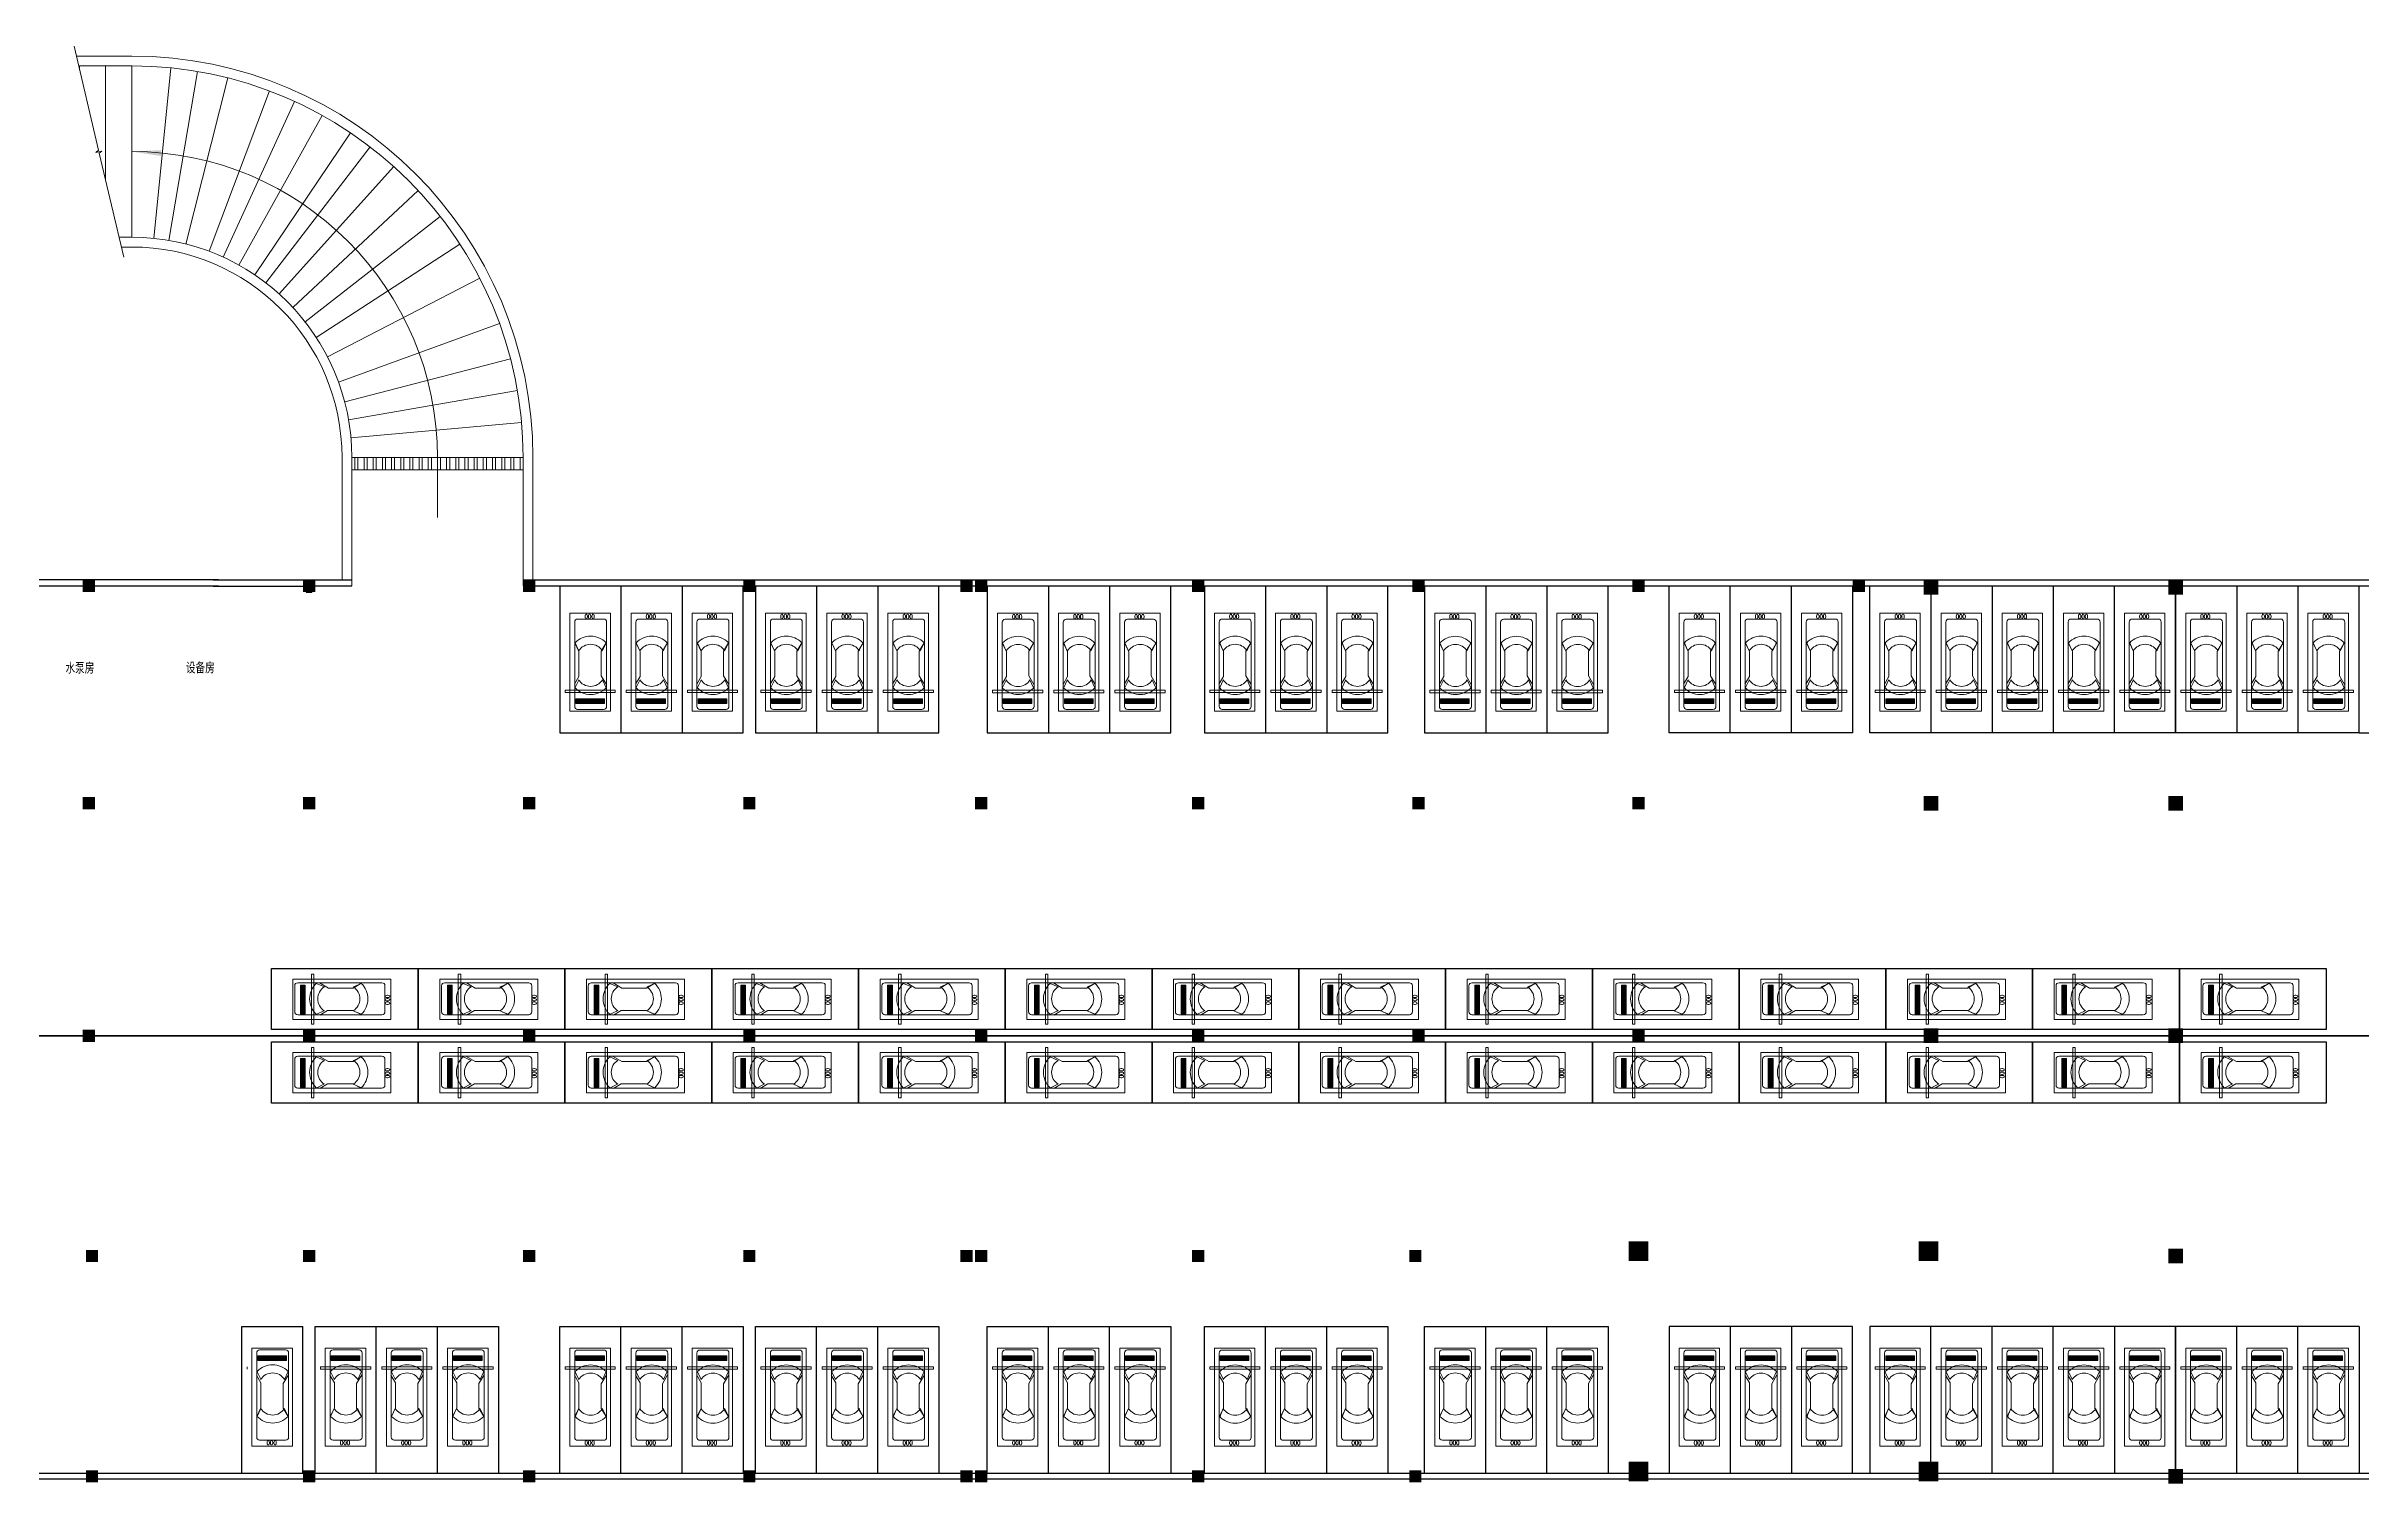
# Model space of a CAD drawing. Extents: x 5719244 to 11985375, y 1211094 to 3157953.
# Drawn here: x 5767760 to 5862411, y 1554281 to 1613006 of the extents above; entities that cross this region are included whole.
import ezdxf

# ---------------------------------------------------------------- set-up
doc = ezdxf.new("R2010")
doc.units = 0
doc.header["$LTSCALE"] = 500
doc.header["$MEASUREMENT"] = 0
doc.layers.get('0').update_dxf_attribs({"linetype": 'CONTINUOUS', "lineweight": 0})
for name, color, linetype, lineweight in [('A-car2', 35, 'CONTINUOUS', 9), ('COLUMN', 7, 'CONTINUOUS', 0), ('DIM', 3, 'CONTINUOUS', 0), ('PUB_DIM', 3, 'CONTINUOUS', 0), ('STAIR', 2, 'CONTINUOUS', 0), ('WALL', 255, 'CONTINUOUS', 30), ('WINDOW', 4, 'CONTINUOUS', 0), ('墙-砼墙填充', 252, 'CONTINUOUS', 9), ('防烟分区', 1, 'CONTINUOUS', 100)]:
    doc.layers.add(name, color=color, linetype=linetype, lineweight=lineweight)
doc.layers.add('标注1', color=7, linetype='CONTINUOUS')
doc.layers.add('车位', color=255, linetype='CONTINUOUS')
doc.styles.add('gpsxw', font='txt.shx', dxfattribs={"width": 0.7, "bigfont": 'hztxt.shx'})
doc.styles.get("Standard").update_dxf_attribs({"font": 'ROMAND', "width": 0.8})

# ---------------------------------------------------------------- blocks, each defined once
blk = doc.blocks.new('_FZH')
blk.add_solid([(-0.5, -0.5), (0.5, -0.5), (-0.5, 0.5), (0.5, 0.5)])
blk = doc.blocks.new('_ARROW')
blk.add_solid([(0, 0), (-1, 0.1), (-1, -0.1)])
blk = doc.blocks.new('车位(有车挡车器）')
h = blk.add_hatch(color=2)
h.paths.add_polyline_path([(0.38, 6.16), (0.38, 5.84), (0.82, 5.84), (0.82, 6.16)])
h.paths.add_polyline_path([(1.81, 5.84), (1.81, 6.16), (1.31, 6.16), (1.31, 5.84)])
h = blk.add_hatch(color=256)
h.paths.add_polyline_path([(0.82, 6.16), (0.82, 5.84), (1.31, 5.84), (1.31, 6.16)])
h.paths.add_polyline_path([(1.81, 5.84), (2.31, 5.84), (2.31, 6.16), (1.81, 6.16)])
at = {"color": 140}
for p, q in [((0.27, 5.1), (0.51, 4.56)), ((2.35, 5.07), (2.11, 4.59)), ((0.27, 2.1), (0.51, 2.58)), ((2.35, 2.07), (2.11, 2.62))]:
    blk.add_line(p, q, dxfattribs=at)
for p, q in [((0.38, 5.84), (0.38, 6.16)), ((0.38, 6.16), (2.31, 6.16)), ((2.31, 5.84), (0.38, 5.84)), ((0.82, 6.16), (0.82, 5.84)), ((1.31, 6.16), (1.31, 5.84)), ((1.81, 6.16), (1.81, 5.84)), ((2.31, 6.16), (2.31, 5.84))]:
    blk.add_line(p, q)
at = {"color": 252}
blk.add_lwpolyline([(-0.02, 6.67), (2.7, 6.67), (2.7, 0.08), (-0.02, 0.08)], close=True, dxfattribs=at)
at = {"color": 140}
blk.add_lwpolyline([(0.23, 6.35, -0.414214), (0.43, 6.55), (2.18, 6.55, -0.414214), (2.38, 6.35), (2.38, 0.68, -0.414214), (2.18, 0.48), (0.43, 0.48, -0.414214), (0.23, 0.68)], format="xyb", close=True, dxfattribs=at)
for points in [[(0.24, 4.88), (0.59, 4.29), (0.59, 2.63), (0.26, 2.08)], [(2.4, 4.86), (2.09, 4.34), (2.09, 2.65), (2.37, 2.08)]]:
    blk.add_lwpolyline(points, dxfattribs=at)
for centre, radius, start, end in [((1.31, 4.11), 1.44, 43.7905, 136.2095), ((1.31, 4.06), 0.947, 32.1346, 147.8654), ((1.31, 3.07), 1.44, 223.7905, 316.2095), ((1.31, 3.12), 0.947, 212.1346, 327.8654)]:
    blk.add_arc(centre, radius, start, end, dxfattribs=at)
at = {"insert": (1.03, 0.46), "char_height": 0.3, "attachment_point": 1}
blk.add_mtext('000', dxfattribs=at)

msp = doc.modelspace()

# ---------------------------------------------------------------- hatches: boundary and pattern name
at = {"layer": 'WINDOW'}
h = msp.add_hatch(dxfattribs=at)
h.set_pattern_fill('ANSI32', color=256, scale=1000, angle=45, style=0)
h.set_pattern_definition([(90, (4646000.17, 1819299.55), (-375, 6e-14), []), (90, (4646125.17, 1819424.55), (-375, 6e-14), [])])
h.paths.add_polyline_path([(5787251.4, 1595705.7), (5787251.4, 1596205.7), (5780251.4, 1596205.7), (5780251.4, 1595705.7)])

# ---------------------------------------------------------------- linework, layer by layer
at = {"ltscale": 3}
for p, q in [((5771238.5, 1612605.7), (5768988, 1612605.7)), ((5771251.4, 1612205.7), (5769082.2, 1612205.7)), ((5771251.4, 1605205.7), (5770732.2, 1605205.7)), ((5771251.4, 1604805.7), (5770826.5, 1604805.7)), ((5779851.4, 1596205.7), (5779851.4, 1591205.7)), ((5780251.4, 1596205.7), (5780251.4, 1590960.7)), ((5783750.3, 1596374.2), (5783750.3, 1593751.4)), ((5787251.4, 1596205.7), (5787251.4, 1590960.7)), ((5787651.4, 1596205.7), (5787651.4, 1591205.7))]:
    msp.add_line(p, q, dxfattribs=at)
for radius in [16400, 16000, 12500, 9000, 8600]:
    msp.add_arc((5771251.4, 1596205.7), radius, 0, 90, dxfattribs=at)
at = {"layer": 'A-car2'}
for p, q in [((5788970.7, 1586602.5), (5788970.7, 1586702.5)), ((5788970.7, 1586702.5), (5791021.2, 1586702.5)), ((5791021.2, 1586602.5), (5788970.7, 1586602.5)), ((5791021.2, 1586702.5), (5791021.2, 1586602.5)), ((5791470.7, 1586602.5), (5791470.7, 1586702.5)), ((5791470.7, 1586702.5), (5793521.2, 1586702.5)), ((5793521.2, 1586602.5), (5791470.7, 1586602.5)), ((5793521.2, 1586702.5), (5793521.2, 1586602.5)), ((5793970.7, 1586602.5), (5793970.7, 1586702.5)), ((5793970.7, 1586702.5), (5796021.2, 1586702.5)), ((5796021.2, 1586602.5), (5793970.7, 1586602.5)), ((5796021.2, 1586702.5), (5796021.2, 1586602.5)), ((5796970.7, 1586602.5), (5796970.7, 1586702.5)), ((5796970.7, 1586702.5), (5799021.2, 1586702.5)), ((5799021.2, 1586602.5), (5796970.7, 1586602.5)), ((5799021.2, 1586702.5), (5799021.2, 1586602.5)), ((5799470.7, 1586602.5), (5799470.7, 1586702.5)), ((5799470.7, 1586702.5), (5801521.2, 1586702.5)), ((5801521.2, 1586602.5), (5799470.7, 1586602.5)), ((5801521.2, 1586702.5), (5801521.2, 1586602.5)), ((5801970.7, 1586602.5), (5801970.7, 1586702.5)), ((5801970.7, 1586702.5), (5804021.2, 1586702.5)), ((5804021.2, 1586602.5), (5801970.7, 1586602.5)), ((5804021.2, 1586702.5), (5804021.2, 1586602.5)), ((5806445.7, 1586597.5), (5806445.7, 1586697.5)), ((5806445.7, 1586697.5), (5808496.2, 1586697.5)), ((5808496.2, 1586597.5), (5806445.7, 1586597.5)), ((5808496.2, 1586697.5), (5808496.2, 1586597.5)), ((5808945.7, 1586597.5), (5808945.7, 1586697.5)), ((5808945.7, 1586697.5), (5810996.2, 1586697.5)), ((5810996.2, 1586597.5), (5808945.7, 1586597.5)), ((5810996.2, 1586697.5), (5810996.2, 1586597.5)), ((5811445.7, 1586597.5), (5811445.7, 1586697.5)), ((5811445.7, 1586697.5), (5813496.2, 1586697.5)), ((5813496.2, 1586597.5), (5811445.7, 1586597.5)), ((5813496.2, 1586697.5), (5813496.2, 1586597.5)), ((5815320.7, 1586602.5), (5815320.7, 1586702.5)), ((5815320.7, 1586702.5), (5817371.2, 1586702.5)), ((5817371.2, 1586602.5), (5815320.7, 1586602.5)), ((5817371.2, 1586702.5), (5817371.2, 1586602.5)), ((5817820.7, 1586602.5), (5817820.7, 1586702.5)), ((5817820.7, 1586702.5), (5819871.2, 1586702.5)), ((5819871.2, 1586602.5), (5817820.7, 1586602.5)), ((5819871.2, 1586702.5), (5819871.2, 1586602.5)), ((5820320.7, 1586602.5), (5820320.7, 1586702.5)), ((5820320.7, 1586702.5), (5822371.2, 1586702.5)), ((5822371.2, 1586602.5), (5820320.7, 1586602.5)), ((5822371.2, 1586702.5), (5822371.2, 1586602.5)), ((5824320.7, 1586597.5), (5824320.7, 1586697.5)), ((5824320.7, 1586697.5), (5826371.2, 1586697.5)), ((5826371.2, 1586597.5), (5824320.7, 1586597.5)), ((5826371.2, 1586697.5), (5826371.2, 1586597.5)), ((5826820.7, 1586597.5), (5826820.7, 1586697.5)), ((5826820.7, 1586697.5), (5828871.2, 1586697.5)), ((5828871.2, 1586597.5), (5826820.7, 1586597.5)), ((5828871.2, 1586697.5), (5828871.2, 1586597.5)), ((5829320.7, 1586597.5), (5829320.7, 1586697.5)), ((5829320.7, 1586697.5), (5831371.2, 1586697.5)), ((5831371.2, 1586597.5), (5829320.7, 1586597.5)), ((5831371.2, 1586697.5), (5831371.2, 1586597.5)), ((5834316.5, 1586602.5), (5834316.5, 1586702.5)), ((5834316.5, 1586702.5), (5836367, 1586702.5)), ((5836367, 1586602.5), (5834316.5, 1586602.5)), ((5836367, 1586702.5), (5836367, 1586602.5)), ((5836816.5, 1586602.5), (5836816.5, 1586702.5)), ((5836816.5, 1586702.5), (5838867, 1586702.5)), ((5838867, 1586602.5), (5836816.5, 1586602.5)), ((5838867, 1586702.5), (5838867, 1586602.5)), ((5839316.5, 1586602.5), (5839316.5, 1586702.5)), ((5839316.5, 1586702.5), (5841367, 1586702.5)), ((5841367, 1586602.5), (5839316.5, 1586602.5)), ((5841367, 1586702.5), (5841367, 1586602.5)), ((5842520.7, 1586602.5), (5842520.7, 1586702.5)), ((5842520.7, 1586702.5), (5844571.2, 1586702.5)), ((5844571.2, 1586602.5), (5842520.7, 1586602.5)), ((5844571.2, 1586702.5), (5844571.2, 1586602.5)), ((5845020.7, 1586602.5), (5845020.7, 1586702.5)), ((5845020.7, 1586702.5), (5847071.2, 1586702.5)), ((5847071.2, 1586602.5), (5845020.7, 1586602.5)), ((5847071.2, 1586702.5), (5847071.2, 1586602.5)), ((5847520.7, 1586602.5), (5847520.7, 1586702.5)), ((5847520.7, 1586702.5), (5849571.2, 1586702.5)), ((5849571.2, 1586602.5), (5847520.7, 1586602.5)), ((5849571.2, 1586702.5), (5849571.2, 1586602.5)), ((5850020.7, 1586602.5), (5850020.7, 1586702.5)), ((5850020.7, 1586702.5), (5852071.2, 1586702.5)), ((5852071.2, 1586602.5), (5850020.7, 1586602.5)), ((5852071.2, 1586702.5), (5852071.2, 1586602.5)), ((5852520.7, 1586602.5), (5852520.7, 1586702.5)), ((5852520.7, 1586702.5), (5854571.2, 1586702.5)), ((5854571.2, 1586602.5), (5852520.7, 1586602.5)), ((5854571.2, 1586702.5), (5854571.2, 1586602.5)), ((5855020.7, 1586602.5), (5855020.7, 1586702.5)), ((5855020.7, 1586702.5), (5857071.2, 1586702.5)), ((5857071.2, 1586602.5), (5855020.7, 1586602.5)), ((5857071.2, 1586702.5), (5857071.2, 1586602.5)), ((5857520.7, 1586602.5), (5857520.7, 1586702.5)), ((5857520.7, 1586702.5), (5859571.2, 1586702.5)), ((5859571.2, 1586602.5), (5857520.7, 1586602.5)), ((5859571.2, 1586702.5), (5859571.2, 1586602.5)), ((5860020.7, 1586602.5), (5860020.7, 1586702.5)), ((5860020.7, 1586702.5), (5862071.2, 1586702.5)), ((5862071.2, 1586602.5), (5860020.7, 1586602.5)), ((5862071.2, 1586702.5), (5862071.2, 1586602.5)), ((5778602.4, 1575100.5), (5778602.4, 1573050)), ((5778702.4, 1575100.5), (5778602.4, 1575100.5)), ((5778702.4, 1573050), (5778702.4, 1575100.5)), ((5784602.4, 1575100.5), (5784602.4, 1573050)), ((5784702.4, 1575100.5), (5784602.4, 1575100.5)), ((5784702.4, 1573050), (5784702.4, 1575100.5)), ((5790602.4, 1575100.5), (5790602.4, 1573050)), ((5790702.4, 1575100.5), (5790602.4, 1575100.5)), ((5790702.4, 1573050), (5790702.4, 1575100.5)), ((5796602.4, 1575100.5), (5796602.4, 1573050)), ((5796702.4, 1575100.5), (5796602.4, 1575100.5)), ((5796702.4, 1573050), (5796702.4, 1575100.5)), ((5802602.4, 1575100.5), (5802602.4, 1573050)), ((5802702.4, 1575100.5), (5802602.4, 1575100.5)), ((5802702.4, 1573050), (5802702.4, 1575100.5)), ((5808602.4, 1575100.5), (5808602.4, 1573050)), ((5808702.4, 1575100.5), (5808602.4, 1575100.5)), ((5808702.4, 1573050), (5808702.4, 1575100.5)), ((5814602.4, 1575100.5), (5814602.4, 1573050)), ((5814702.4, 1575100.5), (5814602.4, 1575100.5)), ((5814702.4, 1573050), (5814702.4, 1575100.5)), ((5820602.4, 1575100.5), (5820602.4, 1573050)), ((5820702.4, 1575100.5), (5820602.4, 1575100.5)), ((5820702.4, 1573050), (5820702.4, 1575100.5)), ((5826602.4, 1575100.5), (5826602.4, 1573050)), ((5826702.4, 1575100.5), (5826602.4, 1575100.5)), ((5826702.4, 1573050), (5826702.4, 1575100.5)), ((5832602.4, 1575100.5), (5832602.4, 1573050)), ((5832702.4, 1575100.5), (5832602.4, 1575100.5)), ((5832702.4, 1573050), (5832702.4, 1575100.5)), ((5838602.4, 1575100.5), (5838602.4, 1573050)), ((5838702.4, 1575100.5), (5838602.4, 1575100.5)), ((5838702.4, 1573050), (5838702.4, 1575100.5)), ((5844602.4, 1575100.5), (5844602.4, 1573050)), ((5844702.4, 1575100.5), (5844602.4, 1575100.5)), ((5844702.4, 1573050), (5844702.4, 1575100.5)), ((5850602.4, 1575100.5), (5850602.4, 1573050)), ((5850702.4, 1575100.5), (5850602.4, 1575100.5)), ((5850702.4, 1573050), (5850702.4, 1575100.5)), ((5856602.4, 1575100.5), (5856602.4, 1573050)), ((5856702.4, 1575100.5), (5856602.4, 1575100.5)), ((5856702.4, 1573050), (5856702.4, 1575100.5)), ((5778602.4, 1573050), (5778702.4, 1573050)), ((5784602.4, 1573050), (5784702.4, 1573050)), ((5790602.4, 1573050), (5790702.4, 1573050)), ((5796602.4, 1573050), (5796702.4, 1573050)), ((5802602.4, 1573050), (5802702.4, 1573050)), ((5808602.4, 1573050), (5808702.4, 1573050)), ((5814602.4, 1573050), (5814702.4, 1573050)), ((5820602.4, 1573050), (5820702.4, 1573050)), ((5826602.4, 1573050), (5826702.4, 1573050)), ((5832602.4, 1573050), (5832702.4, 1573050)), ((5838602.4, 1573050), (5838702.4, 1573050)), ((5844602.4, 1573050), (5844702.4, 1573050)), ((5850602.4, 1573050), (5850702.4, 1573050)), ((5856602.4, 1573050), (5856702.4, 1573050)), ((5778602.4, 1572100.5), (5778602.4, 1570050)), ((5778702.4, 1572100.5), (5778602.4, 1572100.5)), ((5778702.4, 1570050), (5778702.4, 1572100.5)), ((5784602.4, 1572100.5), (5784602.4, 1570050)), ((5784702.4, 1572100.5), (5784602.4, 1572100.5)), ((5784702.4, 1570050), (5784702.4, 1572100.5)), ((5790602.4, 1572100.5), (5790602.4, 1570050)), ((5790702.4, 1572100.5), (5790602.4, 1572100.5)), ((5790702.4, 1570050), (5790702.4, 1572100.5)), ((5796602.4, 1572100.5), (5796602.4, 1570050)), ((5796702.4, 1572100.5), (5796602.4, 1572100.5)), ((5796702.4, 1570050), (5796702.4, 1572100.5)), ((5802602.4, 1572100.5), (5802602.4, 1570050)), ((5802702.4, 1572100.5), (5802602.4, 1572100.5)), ((5802702.4, 1570050), (5802702.4, 1572100.5)), ((5808602.4, 1572100.5), (5808602.4, 1570050)), ((5808702.4, 1572100.5), (5808602.4, 1572100.5)), ((5808702.4, 1570050), (5808702.4, 1572100.5)), ((5814602.4, 1572100.5), (5814602.4, 1570050)), ((5814702.4, 1572100.5), (5814602.4, 1572100.5)), ((5814702.4, 1570050), (5814702.4, 1572100.5)), ((5820602.4, 1572100.5), (5820602.4, 1570050)), ((5820702.4, 1572100.5), (5820602.4, 1572100.5)), ((5820702.4, 1570050), (5820702.4, 1572100.5)), ((5826602.4, 1572100.5), (5826602.4, 1570050)), ((5826702.4, 1572100.5), (5826602.4, 1572100.5)), ((5826702.4, 1570050), (5826702.4, 1572100.5)), ((5832602.4, 1572100.5), (5832602.4, 1570050)), ((5832702.4, 1572100.5), (5832602.4, 1572100.5)), ((5832702.4, 1570050), (5832702.4, 1572100.5)), ((5838602.4, 1572100.5), (5838602.4, 1570050)), ((5838702.4, 1572100.5), (5838602.4, 1572100.5)), ((5838702.4, 1570050), (5838702.4, 1572100.5)), ((5844602.4, 1572100.5), (5844602.4, 1570050)), ((5844702.4, 1572100.5), (5844602.4, 1572100.5)), ((5844702.4, 1570050), (5844702.4, 1572100.5)), ((5850602.4, 1572100.5), (5850602.4, 1570050)), ((5850702.4, 1572100.5), (5850602.4, 1572100.5)), ((5850702.4, 1570050), (5850702.4, 1572100.5)), ((5856602.4, 1572100.5), (5856602.4, 1570050)), ((5856702.4, 1572100.5), (5856602.4, 1572100.5)), ((5856702.4, 1570050), (5856702.4, 1572100.5)), ((5778602.4, 1570050), (5778702.4, 1570050)), ((5784602.4, 1570050), (5784702.4, 1570050)), ((5790602.4, 1570050), (5790702.4, 1570050)), ((5796602.4, 1570050), (5796702.4, 1570050)), ((5802602.4, 1570050), (5802702.4, 1570050)), ((5808602.4, 1570050), (5808702.4, 1570050)), ((5814602.4, 1570050), (5814702.4, 1570050)), ((5820602.4, 1570050), (5820702.4, 1570050)), ((5826602.4, 1570050), (5826702.4, 1570050)), ((5832602.4, 1570050), (5832702.4, 1570050)), ((5838602.4, 1570050), (5838702.4, 1570050)), ((5844602.4, 1570050), (5844702.4, 1570050)), ((5850602.4, 1570050), (5850702.4, 1570050)), ((5856602.4, 1570050), (5856702.4, 1570050)), ((5775970.7, 1559058.8), (5775970.7, 1558958.8)), ((5781021.2, 1559058.8), (5778970.7, 1559058.8)), ((5778970.7, 1559058.8), (5778970.7, 1558958.8)), ((5778970.7, 1558958.8), (5781021.2, 1558958.8)), ((5781021.2, 1558958.8), (5781021.2, 1559058.8)), ((5783521.2, 1559058.8), (5781470.7, 1559058.8)), ((5781470.7, 1559058.8), (5781470.7, 1558958.8)), ((5781470.7, 1558958.8), (5783521.2, 1558958.8)), ((5783521.2, 1558958.8), (5783521.2, 1559058.8)), ((5786021.2, 1559058.8), (5783970.7, 1559058.8)), ((5783970.7, 1559058.8), (5783970.7, 1558958.8)), ((5783970.7, 1558958.8), (5786021.2, 1558958.8)), ((5786021.2, 1558958.8), (5786021.2, 1559058.8)), ((5791021.2, 1559053.8), (5788970.7, 1559053.8)), ((5788970.7, 1559053.8), (5788970.7, 1558953.8)), ((5788970.7, 1558953.8), (5791021.2, 1558953.8)), ((5791021.2, 1558953.8), (5791021.2, 1559053.8)), ((5793521.2, 1559053.8), (5791470.7, 1559053.8)), ((5791470.7, 1559053.8), (5791470.7, 1558953.8)), ((5791470.7, 1558953.8), (5793521.2, 1558953.8)), ((5793521.2, 1558953.8), (5793521.2, 1559053.8)), ((5796021.2, 1559053.8), (5793970.7, 1559053.8)), ((5793970.7, 1559053.8), (5793970.7, 1558953.8)), ((5793970.7, 1558953.8), (5796021.2, 1558953.8)), ((5796021.2, 1558953.8), (5796021.2, 1559053.8)), ((5799021.2, 1559053.8), (5796970.7, 1559053.8)), ((5796970.7, 1559053.8), (5796970.7, 1558953.8)), ((5796970.7, 1558953.8), (5799021.2, 1558953.8)), ((5799021.2, 1558953.8), (5799021.2, 1559053.8)), ((5801521.2, 1559053.8), (5799470.7, 1559053.8)), ((5799470.7, 1559053.8), (5799470.7, 1558953.8)), ((5799470.7, 1558953.8), (5801521.2, 1558953.8)), ((5801521.2, 1558953.8), (5801521.2, 1559053.8)), ((5804021.2, 1559053.8), (5801970.7, 1559053.8)), ((5801970.7, 1559053.8), (5801970.7, 1558953.8)), ((5801970.7, 1558953.8), (5804021.2, 1558953.8)), ((5804021.2, 1558953.8), (5804021.2, 1559053.8)), ((5808496.2, 1559058.8), (5806445.7, 1559058.8)), ((5806445.7, 1559058.8), (5806445.7, 1558958.8)), ((5806445.7, 1558958.8), (5808496.2, 1558958.8)), ((5808496.2, 1558958.8), (5808496.2, 1559058.8)), ((5810996.2, 1559058.8), (5808945.7, 1559058.8)), ((5808945.7, 1559058.8), (5808945.7, 1558958.8)), ((5808945.7, 1558958.8), (5810996.2, 1558958.8)), ((5810996.2, 1558958.8), (5810996.2, 1559058.8)), ((5813496.2, 1559058.8), (5811445.7, 1559058.8)), ((5811445.7, 1559058.8), (5811445.7, 1558958.8)), ((5811445.7, 1558958.8), (5813496.2, 1558958.8)), ((5813496.2, 1558958.8), (5813496.2, 1559058.8)), ((5817371.2, 1559053.8), (5815320.7, 1559053.8)), ((5815320.7, 1559053.8), (5815320.7, 1558953.8)), ((5815320.7, 1558953.8), (5817371.2, 1558953.8)), ((5817371.2, 1558953.8), (5817371.2, 1559053.8)), ((5819871.2, 1559053.8), (5817820.7, 1559053.8)), ((5817820.7, 1559053.8), (5817820.7, 1558953.8)), ((5817820.7, 1558953.8), (5819871.2, 1558953.8)), ((5819871.2, 1558953.8), (5819871.2, 1559053.8)), ((5822371.2, 1559053.8), (5820320.7, 1559053.8)), ((5820320.7, 1559053.8), (5820320.7, 1558953.8)), ((5820320.7, 1558953.8), (5822371.2, 1558953.8)), ((5822371.2, 1558953.8), (5822371.2, 1559053.8)), ((5826371.2, 1559058.8), (5824320.7, 1559058.8)), ((5824320.7, 1559058.8), (5824320.7, 1558958.8)), ((5824320.7, 1558958.8), (5826371.2, 1558958.8)), ((5826371.2, 1558958.8), (5826371.2, 1559058.8)), ((5828871.2, 1559058.8), (5826820.7, 1559058.8)), ((5826820.7, 1559058.8), (5826820.7, 1558958.8)), ((5826820.7, 1558958.8), (5828871.2, 1558958.8)), ((5828871.2, 1558958.8), (5828871.2, 1559058.8)), ((5831371.2, 1559058.8), (5829320.7, 1559058.8)), ((5829320.7, 1559058.8), (5829320.7, 1558958.8)), ((5829320.7, 1558958.8), (5831371.2, 1558958.8)), ((5831371.2, 1558958.8), (5831371.2, 1559058.8)), ((5836367, 1559053.8), (5834316.5, 1559053.8)), ((5834316.5, 1559053.8), (5834316.5, 1558953.8)), ((5834316.5, 1558953.8), (5836367, 1558953.8)), ((5836367, 1558953.8), (5836367, 1559053.8)), ((5838867, 1559053.8), (5836816.5, 1559053.8)), ((5836816.5, 1559053.8), (5836816.5, 1558953.8)), ((5836816.5, 1558953.8), (5838867, 1558953.8)), ((5838867, 1558953.8), (5838867, 1559053.8)), ((5841367, 1559053.8), (5839316.5, 1559053.8)), ((5839316.5, 1559053.8), (5839316.5, 1558953.8)), ((5839316.5, 1558953.8), (5841367, 1558953.8)), ((5841367, 1558953.8), (5841367, 1559053.8)), ((5844571.2, 1559053.8), (5842520.7, 1559053.8)), ((5842520.7, 1559053.8), (5842520.7, 1558953.8)), ((5842520.7, 1558953.8), (5844571.2, 1558953.8)), ((5844571.2, 1558953.8), (5844571.2, 1559053.8)), ((5847071.2, 1559053.8), (5845020.7, 1559053.8)), ((5845020.7, 1559053.8), (5845020.7, 1558953.8)), ((5845020.7, 1558953.8), (5847071.2, 1558953.8)), ((5847071.2, 1558953.8), (5847071.2, 1559053.8)), ((5849571.2, 1559053.8), (5847520.7, 1559053.8)), ((5847520.7, 1559053.8), (5847520.7, 1558953.8)), ((5847520.7, 1558953.8), (5849571.2, 1558953.8)), ((5849571.2, 1558953.8), (5849571.2, 1559053.8)), ((5852071.2, 1559053.8), (5850020.7, 1559053.8)), ((5850020.7, 1559053.8), (5850020.7, 1558953.8)), ((5850020.7, 1558953.8), (5852071.2, 1558953.8)), ((5852071.2, 1558953.8), (5852071.2, 1559053.8)), ((5852520.7, 1559053.8), (5852520.7, 1558953.8)), ((5854571.2, 1559053.8), (5852520.7, 1559053.8)), ((5852520.7, 1558953.8), (5854571.2, 1558953.8)), ((5854571.2, 1558953.8), (5854571.2, 1559053.8)), ((5857071.2, 1559053.8), (5855020.7, 1559053.8)), ((5855020.7, 1559053.8), (5855020.7, 1558953.8)), ((5855020.7, 1558953.8), (5857071.2, 1558953.8)), ((5857071.2, 1558953.8), (5857071.2, 1559053.8)), ((5859571.2, 1559053.8), (5857520.7, 1559053.8)), ((5857520.7, 1559053.8), (5857520.7, 1558953.8)), ((5857520.7, 1558953.8), (5859571.2, 1558953.8)), ((5859571.2, 1558953.8), (5859571.2, 1559053.8)), ((5862071.2, 1559053.8), (5860020.7, 1559053.8)), ((5860020.7, 1559053.8), (5860020.7, 1558953.8)), ((5860020.7, 1558953.8), (5862071.2, 1558953.8)), ((5862071.2, 1558953.8), (5862071.2, 1559053.8))]:
    msp.add_line(p, q, dxfattribs=at)
at = {"layer": 'DIM', "ltscale": 3}
for p, q in [((5769118.4, 1612052.1), (5769118.4, 1612205.7)), ((5780251.4, 1596205.7), (5787251.4, 1596205.7)), ((5780251.4, 1595705.7), (5787251.4, 1595705.7))]:
    msp.add_line(p, q, dxfattribs=at)
at = {"layer": 'STAIR'}
for p, q in [((5769894.7, 1608758.9), (5768893.7, 1613005.7)), ((5769791.6, 1608673), (5769894.7, 1608758.9)), ((5770025.2, 1608728.1), (5769791.6, 1608673)), ((5769922.2, 1608642.1), (5770025.2, 1608728.1)), ((5770923.2, 1604395.4), (5769922.2, 1608642.1))]:
    msp.add_line(p, q, dxfattribs=at)
at = {"layer": 'WALL'}
for p, q in [((5772301.4, 1591205.7), (5765495.6, 1591205.7)), ((5774801.4, 1591205.7), (5772301.4, 1591205.7)), ((5774585.5, 1591205.6), (5780251.4, 1591205.6)), ((5787251.4, 1591205.6), (5965697.3, 1591205.6)), ((5773226.4, 1590955.7), (5765495.6, 1590955.7)), ((5769376.4, 1590955.7), (5766626.4, 1590955.7)), ((5769376.4, 1590955.7), (5766626.4, 1590955.7)), ((5770301.4, 1590955.7), (5769626.4, 1590955.7)), ((5772976.4, 1590955.7), (5772301.4, 1590955.7)), ((5774801.4, 1590955.7), (5773226.4, 1590955.7)), ((5774584.5, 1590955.7), (5778381.3, 1590955.7)), ((5778381.4, 1590960.7), (5778381.4, 1590710.7)), ((5778381.4, 1590710.7), (5778621.4, 1590710.7)), ((5778621.4, 1590960.7), (5780251.4, 1590960.7)), ((5778621.4, 1590960.7), (5778621.4, 1590710.7)), ((5787251.4, 1590960.7), (5844726.4, 1590960.7)), ((5844976.4, 1590960.7), (5893101.4, 1590960.7)), ((5769621.4, 1572460.7), (5769621.4, 1572460.7)), ((5929951.4, 1554460.7), (5760381.4, 1554460.7)), ((5844726.4, 1554700.7), (5760621.4, 1554700.7)), ((5769381.4, 1554700.7), (5760621.4, 1554700.7)), ((5778376.4, 1554700.7), (5769621.4, 1554700.7)), ((5893101.4, 1554700.7), (5844976.4, 1554700.7))]:
    msp.add_line(p, q, dxfattribs=at)
at = {"layer": 'WINDOW'}
for p, q in [((5770184.9, 1607527.4), (5770184.9, 1612205.7)), ((5771251.4, 1605205.7), (5771251.4, 1612205.7)), ((5772152.7, 1605160.4), (5772853.7, 1612125.2)), ((5772765.8, 1605077.4), (5773943.6, 1611977.6)), ((5773465.5, 1604929.1), (5775187.5, 1611714)), ((5774416.9, 1604630.6), (5776878.9, 1611183.4)), ((5774994.8, 1604390.2), (5777906.3, 1610756)), ((5775632.9, 1604067.1), (5779040.8, 1610181.6)), ((5776280.2, 1603669.7), (5780191.4, 1609475.1)), ((5776731.1, 1603345.3), (5780993, 1608898.3)), ((5777275.9, 1602891.9), (5781961.6, 1608092.3)), ((5777838.1, 1602338.9), (5782961, 1607109.2)), ((5778343.5, 1601746.6), (5783859.6, 1606056.3)), ((5778797.5, 1601110.5), (5784666.6, 1604925.4)), ((5779253.3, 1600325.2), (5785476.9, 1603529.3)), ((5779706.7, 1599289.4), (5786282.9, 1601687.9)), ((5779960.5, 1598475.6), (5786734.2, 1600241)), ((5780118.9, 1597744.3), (5787015.9, 1598941.1)), ((5780215.6, 1597007.6), (5787187.8, 1597631.4))]:
    msp.add_line(p, q, dxfattribs=at)
at = {"layer": '车位', "ltscale": 3}
for p, q in [((5788751.4, 1590960.7), (5788751.4, 1584960.7)), ((5791251.4, 1590960.7), (5791251.4, 1584960.7)), ((5793751.4, 1590960.7), (5793751.4, 1584960.7)), ((5796251.4, 1584960.7), (5796251.4, 1590960.7)), ((5796751.4, 1590960.7), (5796751.4, 1584960.7)), ((5799251.4, 1590960.7), (5799251.4, 1584960.7)), ((5801751.4, 1590960.7), (5801751.4, 1584960.7)), ((5804251.4, 1584960.7), (5804251.4, 1590960.7)), ((5806226.4, 1590955.7), (5806226.4, 1584955.7)), ((5808726.4, 1590955.7), (5808726.4, 1584955.7)), ((5811226.4, 1590955.7), (5811226.4, 1584955.7)), ((5813726.4, 1584955.7), (5813726.4, 1590955.7)), ((5815101.4, 1590960.7), (5815101.4, 1584960.7)), ((5817601.4, 1590960.7), (5817601.4, 1584960.7)), ((5820101.4, 1590960.7), (5820101.4, 1584960.7)), ((5822601.4, 1584960.7), (5822601.4, 1590960.7)), ((5824101.4, 1590955.7), (5824101.4, 1584955.7)), ((5826601.4, 1590955.7), (5826601.4, 1584955.7)), ((5829101.4, 1590955.7), (5829101.4, 1584955.7)), ((5831601.4, 1584955.7), (5831601.4, 1590955.7)), ((5834101.4, 1584955.7), (5834101.4, 1590960.7)), ((5836601.4, 1584955.7), (5836601.4, 1590960.7)), ((5839101.4, 1584955.7), (5839101.4, 1590960.7)), ((5841601.4, 1590955.7), (5841601.4, 1585955.7)), ((5842301.4, 1584960.7), (5842301.4, 1590960.7)), ((5844801.4, 1590960.7), (5844801.4, 1584960.7)), ((5847301.4, 1590960.7), (5847301.4, 1584960.7)), ((5849801.4, 1590960.7), (5849801.4, 1584960.7)), ((5852301.4, 1584960.7), (5852301.4, 1590960.7)), ((5854801.4, 1590960.7), (5854801.4, 1584960.7)), ((5854801.4, 1584960.7), (5854801.4, 1590960.7)), ((5857301.4, 1590960.7), (5857301.4, 1584960.7)), ((5859801.4, 1590960.7), (5859801.4, 1584960.7)), ((5862301.4, 1584960.7), (5862301.4, 1590960.7)), ((5841601.4, 1585955.7), (5841601.4, 1584955.7)), ((5788751.4, 1584960.7), (5791251.4, 1584960.7)), ((5791251.4, 1584960.7), (5793751.4, 1584960.7)), ((5793751.4, 1584960.7), (5796251.4, 1584960.7)), ((5796751.4, 1584960.7), (5799251.4, 1584960.7)), ((5799251.4, 1584960.7), (5801751.4, 1584960.7)), ((5801751.4, 1584960.7), (5804251.4, 1584960.7)), ((5806226.4, 1584955.7), (5808726.4, 1584955.7)), ((5808726.4, 1584955.7), (5811226.4, 1584955.7)), ((5811226.4, 1584955.7), (5813726.4, 1584955.7)), ((5815101.4, 1584960.7), (5817601.4, 1584960.7)), ((5817601.4, 1584960.7), (5820101.4, 1584960.7)), ((5820101.4, 1584960.7), (5822601.4, 1584960.7)), ((5824101.4, 1584955.7), (5826601.4, 1584955.7)), ((5826601.4, 1584955.7), (5829101.4, 1584955.7)), ((5829101.4, 1584955.7), (5831601.4, 1584955.7)), ((5836601.4, 1584955.7), (5834101.4, 1584955.7)), ((5839101.4, 1584955.7), (5836601.4, 1584955.7)), ((5841601.4, 1584955.7), (5839101.4, 1584955.7)), ((5844801.4, 1584960.7), (5842301.4, 1584960.7)), ((5847301.4, 1584960.7), (5844801.4, 1584960.7)), ((5849801.4, 1584960.7), (5847301.4, 1584960.7)), ((5852301.4, 1584960.7), (5849801.4, 1584960.7)), ((5854801.4, 1584960.7), (5852301.4, 1584960.7)), ((5857301.4, 1584960.7), (5854801.4, 1584960.7)), ((5859801.4, 1584960.7), (5857301.4, 1584960.7)), ((5862301.4, 1584960.7), (5859801.4, 1584960.7)), ((5862301.4, 1584960.7), (5864801.4, 1584960.7)), ((5776960.6, 1575330.7), (5782960.6, 1575330.7)), ((5776960.6, 1572830.7), (5776960.6, 1575330.7)), ((5782960.6, 1575330.7), (5782960.6, 1572830.7)), ((5782960.6, 1575330.7), (5788960.6, 1575330.7)), ((5782960.6, 1572830.7), (5782960.6, 1575330.7)), ((5788960.6, 1575330.7), (5788960.6, 1572830.7)), ((5788960.6, 1575330.7), (5794960.6, 1575330.7)), ((5788960.6, 1572830.7), (5788960.6, 1575330.7)), ((5794960.6, 1575330.7), (5794960.6, 1572830.7)), ((5794960.6, 1575330.7), (5800960.6, 1575330.7)), ((5794960.6, 1572830.7), (5794960.6, 1575330.7)), ((5800960.6, 1575330.7), (5800960.6, 1572830.7)), ((5800960.6, 1575330.7), (5806960.6, 1575330.7)), ((5800960.6, 1572830.7), (5800960.6, 1575330.7)), ((5806960.6, 1575330.7), (5806960.6, 1572830.7)), ((5806960.6, 1575330.7), (5812960.6, 1575330.7)), ((5806960.6, 1572830.7), (5806960.6, 1575330.7)), ((5812960.6, 1575330.7), (5812960.6, 1572830.7)), ((5812960.6, 1575330.7), (5818960.6, 1575330.7)), ((5812960.6, 1572830.7), (5812960.6, 1575330.7)), ((5818960.6, 1575330.7), (5818960.6, 1572830.7)), ((5818960.6, 1575330.7), (5824960.6, 1575330.7)), ((5818960.6, 1572830.7), (5818960.6, 1575330.7)), ((5824960.6, 1575330.7), (5824960.6, 1572830.7)), ((5824960.6, 1575330.7), (5830960.6, 1575330.7)), ((5824960.6, 1572830.7), (5824960.6, 1575330.7)), ((5830960.6, 1575330.7), (5830960.6, 1572830.7)), ((5830960.6, 1575330.7), (5836960.6, 1575330.7)), ((5830960.6, 1572830.7), (5830960.6, 1575330.7)), ((5836960.6, 1575330.7), (5836960.6, 1572830.7)), ((5836960.6, 1575330.7), (5842960.6, 1575330.7)), ((5836960.6, 1572830.7), (5836960.6, 1575330.7)), ((5842960.6, 1575330.7), (5842960.6, 1572830.7)), ((5842960.6, 1575330.7), (5848960.6, 1575330.7)), ((5842960.6, 1572830.7), (5842960.6, 1575330.7)), ((5848960.6, 1575330.7), (5848960.6, 1572830.7)), ((5848960.6, 1575330.7), (5854960.6, 1575330.7)), ((5848960.6, 1572830.7), (5848960.6, 1575330.7)), ((5854960.6, 1575330.7), (5854960.6, 1572830.7)), ((5854960.6, 1575330.7), (5860960.6, 1575330.7)), ((5854960.6, 1572830.7), (5854960.6, 1575330.7)), ((5860960.6, 1575330.7), (5860960.6, 1572830.7)), ((5782960.6, 1572830.7), (5776960.6, 1572830.7)), ((5776960.6, 1572330.7), (5782960.6, 1572330.7)), ((5776960.6, 1569830.7), (5776960.6, 1572330.7)), ((5788960.6, 1572830.7), (5782960.6, 1572830.7)), ((5782960.6, 1572330.7), (5782960.6, 1569830.7)), ((5782960.6, 1572330.7), (5788960.6, 1572330.7)), ((5782960.6, 1569830.7), (5782960.6, 1572330.7)), ((5794960.6, 1572830.7), (5788960.6, 1572830.7)), ((5788960.6, 1572330.7), (5788960.6, 1569830.7)), ((5788960.6, 1572330.7), (5794960.6, 1572330.7)), ((5788960.6, 1569830.7), (5788960.6, 1572330.7)), ((5800960.6, 1572830.7), (5794960.6, 1572830.7)), ((5794960.6, 1572330.7), (5794960.6, 1569830.7)), ((5794960.6, 1572330.7), (5800960.6, 1572330.7)), ((5794960.6, 1569830.7), (5794960.6, 1572330.7)), ((5806960.6, 1572830.7), (5800960.6, 1572830.7)), ((5800960.6, 1572330.7), (5800960.6, 1569830.7)), ((5800960.6, 1572330.7), (5806960.6, 1572330.7)), ((5800960.6, 1569830.7), (5800960.6, 1572330.7)), ((5812960.6, 1572830.7), (5806960.6, 1572830.7)), ((5806960.6, 1572330.7), (5806960.6, 1569830.7)), ((5806960.6, 1572330.7), (5812960.6, 1572330.7)), ((5806960.6, 1569830.7), (5806960.6, 1572330.7)), ((5818960.6, 1572830.7), (5812960.6, 1572830.7)), ((5812960.6, 1572330.7), (5812960.6, 1569830.7)), ((5812960.6, 1572330.7), (5818960.6, 1572330.7)), ((5812960.6, 1569830.7), (5812960.6, 1572330.7)), ((5824960.6, 1572830.7), (5818960.6, 1572830.7)), ((5818960.6, 1572330.7), (5818960.6, 1569830.7)), ((5818960.6, 1572330.7), (5824960.6, 1572330.7)), ((5818960.6, 1569830.7), (5818960.6, 1572330.7)), ((5830960.6, 1572830.7), (5824960.6, 1572830.7)), ((5824960.6, 1572330.7), (5824960.6, 1569830.7)), ((5824960.6, 1572330.7), (5830960.6, 1572330.7)), ((5824960.6, 1569830.7), (5824960.6, 1572330.7)), ((5836960.6, 1572830.7), (5830960.6, 1572830.7)), ((5830960.6, 1572330.7), (5830960.6, 1569830.7)), ((5830960.6, 1572330.7), (5836960.6, 1572330.7)), ((5830960.6, 1569830.7), (5830960.6, 1572330.7)), ((5842960.6, 1572830.7), (5836960.6, 1572830.7)), ((5836960.6, 1572330.7), (5836960.6, 1569830.7)), ((5836960.6, 1572330.7), (5842960.6, 1572330.7)), ((5836960.6, 1569830.7), (5836960.6, 1572330.7)), ((5848960.6, 1572830.7), (5842960.6, 1572830.7)), ((5842960.6, 1572330.7), (5842960.6, 1569830.7)), ((5842960.6, 1572330.7), (5848960.6, 1572330.7)), ((5842960.6, 1569830.7), (5842960.6, 1572330.7)), ((5854960.6, 1572830.7), (5848960.6, 1572830.7)), ((5848960.6, 1572330.7), (5848960.6, 1569830.7)), ((5848960.6, 1572330.7), (5854960.6, 1572330.7)), ((5848960.6, 1569830.7), (5848960.6, 1572330.7)), ((5860960.6, 1572830.7), (5854960.6, 1572830.7)), ((5854960.6, 1572330.7), (5854960.6, 1569830.7)), ((5854960.6, 1572330.7), (5860960.6, 1572330.7)), ((5854960.6, 1569830.7), (5854960.6, 1572330.7)), ((5860960.6, 1572330.7), (5860960.6, 1569830.7)), ((5782960.6, 1569830.7), (5776960.6, 1569830.7)), ((5788960.6, 1569830.7), (5782960.6, 1569830.7)), ((5794960.6, 1569830.7), (5788960.6, 1569830.7)), ((5800960.6, 1569830.7), (5794960.6, 1569830.7)), ((5806960.6, 1569830.7), (5800960.6, 1569830.7)), ((5812960.6, 1569830.7), (5806960.6, 1569830.7)), ((5818960.6, 1569830.7), (5812960.6, 1569830.7)), ((5824960.6, 1569830.7), (5818960.6, 1569830.7)), ((5830960.6, 1569830.7), (5824960.6, 1569830.7)), ((5836960.6, 1569830.7), (5830960.6, 1569830.7)), ((5842960.6, 1569830.7), (5836960.6, 1569830.7)), ((5848960.6, 1569830.7), (5842960.6, 1569830.7)), ((5854960.6, 1569830.7), (5848960.6, 1569830.7)), ((5860960.6, 1569830.7), (5854960.6, 1569830.7)), ((5775751.4, 1554700.7), (5775751.4, 1560700.7)), ((5775751.4, 1560700.7), (5778251.4, 1560700.7)), ((5778251.4, 1554700.7), (5778251.4, 1560700.7)), ((5778751.4, 1554700.7), (5778751.4, 1560700.7)), ((5778751.4, 1560700.7), (5781251.4, 1560700.7)), ((5781251.4, 1554700.7), (5781251.4, 1560700.7)), ((5781251.4, 1560700.7), (5783751.4, 1560700.7)), ((5783751.4, 1554700.7), (5783751.4, 1560700.7)), ((5783751.4, 1560700.7), (5786251.4, 1560700.7)), ((5786251.4, 1560700.7), (5786251.4, 1554700.7)), ((5788751.4, 1554695.7), (5788751.4, 1560695.7)), ((5788751.4, 1560695.7), (5791251.4, 1560695.7)), ((5791251.4, 1554695.7), (5791251.4, 1560695.7)), ((5791251.4, 1560695.7), (5793751.4, 1560695.7)), ((5793751.4, 1554695.7), (5793751.4, 1560695.7)), ((5793751.4, 1560695.7), (5796251.4, 1560695.7)), ((5796251.4, 1560695.7), (5796251.4, 1554695.7)), ((5796751.4, 1554695.7), (5796751.4, 1560695.7)), ((5796751.4, 1560695.7), (5799251.4, 1560695.7)), ((5799251.4, 1554695.7), (5799251.4, 1560695.7)), ((5799251.4, 1560695.7), (5801751.4, 1560695.7)), ((5801751.4, 1554695.7), (5801751.4, 1560695.7)), ((5801751.4, 1560695.7), (5804251.4, 1560695.7)), ((5804251.4, 1560695.7), (5804251.4, 1554695.7)), ((5806226.4, 1554700.7), (5806226.4, 1560700.7)), ((5806226.4, 1560700.7), (5808726.4, 1560700.7)), ((5808726.4, 1554700.7), (5808726.4, 1560700.7)), ((5808726.4, 1560700.7), (5811226.4, 1560700.7)), ((5811226.4, 1554700.7), (5811226.4, 1560700.7)), ((5811226.4, 1560700.7), (5813726.4, 1560700.7)), ((5813726.4, 1560700.7), (5813726.4, 1554700.7)), ((5815101.4, 1554695.7), (5815101.4, 1560695.7)), ((5815101.4, 1560695.7), (5817601.4, 1560695.7)), ((5817601.4, 1554695.7), (5817601.4, 1560695.7)), ((5817601.4, 1560695.7), (5820101.4, 1560695.7)), ((5820101.4, 1554695.7), (5820101.4, 1560695.7)), ((5820101.4, 1560695.7), (5822601.4, 1560695.7)), ((5822601.4, 1560695.7), (5822601.4, 1554695.7)), ((5824101.4, 1554700.7), (5824101.4, 1560700.7)), ((5824101.4, 1560700.7), (5826601.4, 1560700.7)), ((5826601.4, 1554700.7), (5826601.4, 1560700.7)), ((5826601.4, 1560700.7), (5829101.4, 1560700.7)), ((5829101.4, 1554700.7), (5829101.4, 1560700.7)), ((5829101.4, 1560700.7), (5831601.4, 1560700.7)), ((5831601.4, 1560700.7), (5831601.4, 1554700.7)), ((5836601.4, 1560700.7), (5834101.4, 1560700.7)), ((5834101.4, 1560700.7), (5834101.4, 1554695.7)), ((5839101.4, 1560700.7), (5836601.4, 1560700.7)), ((5836601.4, 1560700.7), (5836601.4, 1554695.7)), ((5841601.4, 1560700.7), (5839101.4, 1560700.7)), ((5839101.4, 1560700.7), (5839101.4, 1554695.7)), ((5841601.4, 1559700.7), (5841601.4, 1560700.7)), ((5844801.4, 1560695.7), (5842301.4, 1560695.7)), ((5842301.4, 1560695.7), (5842301.4, 1554695.7)), ((5844801.4, 1554695.7), (5844801.4, 1560695.7)), ((5847301.4, 1560695.7), (5844801.4, 1560695.7)), ((5847301.4, 1554695.7), (5847301.4, 1560695.7)), ((5849801.4, 1560695.7), (5847301.4, 1560695.7)), ((5849801.4, 1554695.7), (5849801.4, 1560695.7)), ((5852301.4, 1560695.7), (5849801.4, 1560695.7)), ((5852301.4, 1560695.7), (5852301.4, 1554695.7)), ((5854801.4, 1560695.7), (5852301.4, 1560695.7)), ((5854801.4, 1554695.7), (5854801.4, 1560695.7)), ((5854801.4, 1560695.7), (5854801.4, 1554695.7)), ((5857301.4, 1560695.7), (5854801.4, 1560695.7)), ((5857301.4, 1554695.7), (5857301.4, 1560695.7)), ((5859801.4, 1560695.7), (5857301.4, 1560695.7)), ((5859801.4, 1554695.7), (5859801.4, 1560695.7)), ((5862301.4, 1560695.7), (5859801.4, 1560695.7)), ((5862301.4, 1560695.7), (5862301.4, 1554695.7)), ((5841601.4, 1554700.7), (5841601.4, 1559700.7)), ((5782974.5, 1554700.7), (5776974.5, 1554700.7)), ((5789474.5, 1554700.7), (5783474.5, 1554700.7)), ((5832601.4, 1554700.7), (5826601.4, 1554700.7)), ((5839251.4, 1554700.7), (5833251.4, 1554700.7)), ((5864976.4, 1554700.7), (5858976.4, 1554700.7))]:
    msp.add_line(p, q, dxfattribs=at)
at = {"layer": '防烟分区', "ltscale": 3}
msp.add_line((5865351.4, 1572580.7), (5766559.3, 1572580.7), dxfattribs=at)

# ---------------------------------------------------------------- block references
at = {"layer": 'COLUMN'}
for p, xscale, yscale, zscale in [((5769501.4, 1590955.7), 500, 500, 500), ((5778501.4, 1590955.7), 500, 500, 500), ((5787501.4, 1590955.7), 500, 500, 500), ((5796501.4, 1590955.7), 500, 500, 500), ((5805376.4, 1590955.7), 500, 500, 500), ((5805976.4, 1590955.7), 500, 500, 500), ((5814851.4, 1590955.7), 500, 500, 500), ((5823851.4, 1590955.7), 500, 500, 500), ((5832851.4, 1590955.7), 500, 500, 500), ((5841851.4, 1590955.7), 500, 500, 500), ((5844801.4, 1590905.7), 600, 600, 600), ((5854801.4, 1590905.7), 600, 600, 600), ((5769501.4, 1582080.7), 500, 500, 500), ((5778501.4, 1582080.7), 500, 500, 500), ((5787501.4, 1582080.7), 500, 500, 500), ((5796501.4, 1582080.7), 500, 500, 500), ((5805976.4, 1582080.7), 500, 500, 500), ((5814851.4, 1582080.7), 500, 500, 500), ((5823851.4, 1582080.7), 500, 500, 500), ((5832851.4, 1582080.7), 500, 500, 500), ((5844801.4, 1582080.7), 600, 600, 600), ((5854801.4, 1582080.7), 600, 600, 600), ((5769501.4, 1572580.7), 500, 500, 500), ((5778501.4, 1572580.7), 500, 500, 500), ((5787501.4, 1572580.7), 500, 500, 500), ((5796501.4, 1572580.7), 500, 500, 500), ((5805976.4, 1572580.7), 500, 500, 500), ((5814851.4, 1572580.7), 500, 500, 500), ((5823851.4, 1572580.7), 500, 500, 500), ((5832851.4, 1572580.7), 500, 500, 500), ((5844801.4, 1572580.7), 600, 600, 600), ((5854801.4, 1572580.7), 600, 600, 600), ((5769626.4, 1563580.7), 500, 500, 500), ((5778501.4, 1563580.7), 500, 500, 500), ((5787501.4, 1563580.7), 500, 500, 500), ((5796501.4, 1563580.7), 500, 500, 500), ((5805376.4, 1563580.7), 500, 500, 500), ((5805976.4, 1563580.7), 500, 500, 500), ((5814851.4, 1563580.7), 500, 500, 500), ((5823726.4, 1563580.7), -500, 500, 500), ((5832851.4, 1563780.7), 800, 800, 800), ((5844701.4, 1563780.7), 800, 800, 800), ((5854801.4, 1563580.7), 600, 600, 600), ((5832851.4, 1554780.7), 800, 800, 800), ((5844701.4, 1554780.7), 800, 800, 800), ((5769626.4, 1554580.7), 500, 500, 500), ((5778501.4, 1554580.7), 500, 500, 500), ((5787501.4, 1554580.7), 500, 500, 500), ((5796501.4, 1554580.7), 500, 500, 500), ((5805376.4, 1554580.7), 500, 500, 500), ((5805976.4, 1554580.7), 500, 500, 500), ((5814851.4, 1554580.7), 500, 500, 500), ((5823726.4, 1554580.7), -500, 500, 500), ((5854801.4, 1554580.7), 600, 600, 600)]:
    msp.add_blockref('_FZH', p, dxfattribs=dict(at, xscale=xscale, yscale=yscale, zscale=zscale))
at = {"layer": 'PUB_DIM', "xscale": 1200, "yscale": 1200, "zscale": 1200, "rotation": 177.1384898316978}
msp.add_blockref('_ARROW', (5771251.4, 1608705.7), dxfattribs=at)
at = {"layer": '墙-砼墙填充', "color": 0, "ltscale": 0.5, "yscale": 607.5, "zscale": 607.5}
for p, xscale, rotation in [((5790805.6, 1589896.3), 607.5, 179.9999999999999), ((5793305.6, 1589896.3), 607.5, 179.9999999999999), ((5795805.6, 1589896.3), 607.5, 179.9999999999999), ((5798805.6, 1589896.3), 607.5, 179.9999999999999), ((5801305.6, 1589896.3), 607.5, 179.9999999999999), ((5803805.6, 1589896.3), 607.5, 179.9999999999999), ((5808280.6, 1589891.3), 607.5, 179.9999999999999), ((5810780.6, 1589891.3), 607.5, 179.9999999999999), ((5813280.6, 1589891.3), 607.5, 179.9999999999999), ((5817155.6, 1589896.3), 607.5, 179.9999999999999), ((5819655.6, 1589896.3), 607.5, 179.9999999999999), ((5822155.6, 1589896.3), 607.5, 179.9999999999999), ((5826155.6, 1589891.3), 607.5, 179.9999999999999), ((5828655.6, 1589891.3), 607.5, 179.9999999999999), ((5831155.6, 1589891.3), 607.5, 179.9999999999999), ((5836151.4, 1589896.3), 607.5, 179.9999999999999), ((5838651.4, 1589896.3), 607.5, 179.9999999999999), ((5841151.4, 1589896.3), 607.5, 179.9999999999999), ((5844355.6, 1589896.3), 607.5, 179.9999999999999), ((5846855.6, 1589896.3), 607.5, 179.9999999999999), ((5849355.6, 1589896.3), 607.5, 179.9999999999999), ((5851855.6, 1589896.3), 607.5, 179.9999999999999), ((5854355.6, 1589896.3), 607.5, 179.9999999999999), ((5856855.6, 1589896.3), 607.5, 179.9999999999999), ((5859355.6, 1589896.3), 607.5, 179.9999999999999), ((5861855.6, 1589896.3), 607.5, 179.9999999999999), ((5781896.2, 1574884.8), -607.5, 90), ((5787896.2, 1574884.8), -607.5, 90), ((5793896.2, 1574884.8), -607.5, 90), ((5799896.2, 1574884.8), -607.5, 90), ((5805896.2, 1574884.8), -607.5, 90), ((5811896.2, 1574884.8), -607.5, 90), ((5817896.2, 1574884.8), -607.5, 90), ((5823896.2, 1574884.8), -607.5, 90), ((5829896.2, 1574884.8), -607.5, 90), ((5835896.2, 1574884.8), -607.5, 90), ((5841896.2, 1574884.8), -607.5, 90), ((5847896.2, 1574884.8), -607.5, 90), ((5853896.2, 1574884.8), -607.5, 90), ((5859896.2, 1574884.8), -607.5, 90), ((5781896.2, 1571884.8), -607.5, 90), ((5787896.2, 1571884.8), -607.5, 90), ((5793896.2, 1571884.8), -607.5, 90), ((5799896.2, 1571884.8), -607.5, 90), ((5805896.2, 1571884.8), -607.5, 90), ((5811896.2, 1571884.8), -607.5, 90), ((5817896.2, 1571884.8), -607.5, 90), ((5823896.2, 1571884.8), -607.5, 90), ((5829896.2, 1571884.8), -607.5, 90), ((5835896.2, 1571884.8), -607.5, 90), ((5841896.2, 1571884.8), -607.5, 90), ((5847896.2, 1571884.8), -607.5, 90), ((5853896.2, 1571884.8), -607.5, 90), ((5859896.2, 1571884.8), -607.5, 90)]:
    msp.add_blockref('车位(有车挡车器）', p, dxfattribs=dict(at, xscale=xscale, rotation=rotation))
at = {"layer": '墙-砼墙填充', "color": 0, "ltscale": 0.5, "xscale": -607.5, "yscale": 607.5, "zscale": 607.5}
for p in [(5777805.6, 1555765.1), (5780805.6, 1555765.1), (5783305.6, 1555765.1), (5785805.6, 1555765.1), (5790805.6, 1555760.1), (5793305.6, 1555760.1), (5795805.6, 1555760.1), (5798805.6, 1555760.1), (5801305.6, 1555760.1), (5803805.6, 1555760.1), (5808280.6, 1555765.1), (5810780.6, 1555765.1), (5813280.6, 1555765.1), (5817155.6, 1555760.1), (5819655.6, 1555760.1), (5822155.6, 1555760.1), (5826155.6, 1555765.1), (5828655.6, 1555765.1), (5831155.6, 1555765.1), (5836151.4, 1555760.1), (5838651.4, 1555760.1), (5841151.4, 1555760.1), (5844355.6, 1555760.1), (5846855.6, 1555760.1), (5849355.6, 1555760.1), (5851855.6, 1555760.1), (5854355.6, 1555760.1), (5856855.6, 1555760.1), (5859355.6, 1555760.1), (5861855.6, 1555760.1)]:
    msp.add_blockref('车位(有车挡车器）', p, dxfattribs=at)

# ---------------------------------------------------------------- texts
at = {"layer": '标注1', "char_height": 450, "attachment_point": 1, "style": 'gpsxw'}
for s, width, insert in [('水泵房', 2037.731, (5768542.1, 1587824.6)), ('设备房', 1668.233, (5773466.6, 1587835.4))]:
    msp.add_mtext_dynamic_manual_height_columns(s, width=width, gutter_width=2250, heights=[0], dxfattribs=dict(at, insert=insert))

doc.saveas('drawing.dxf')
